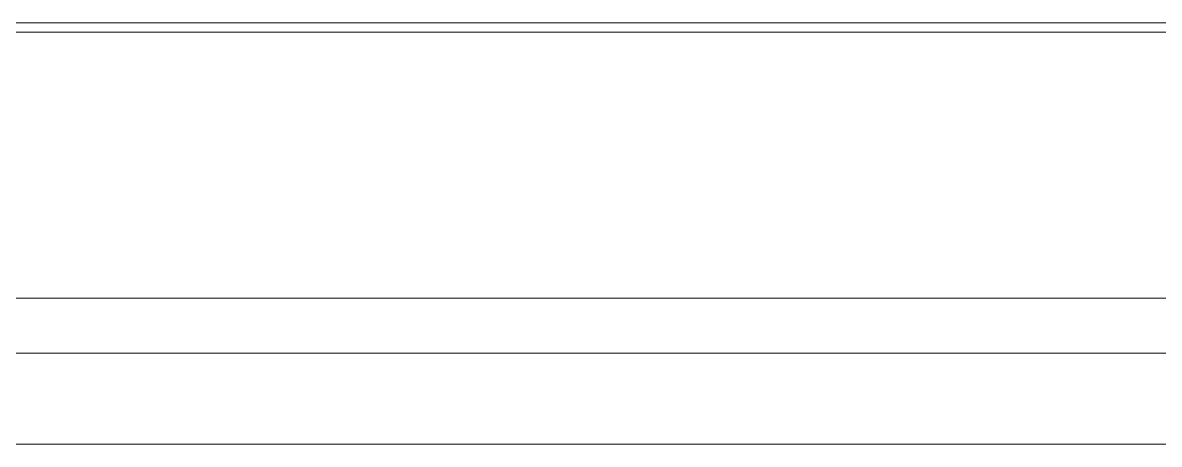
# Model space of a CAD drawing. Header units: millimetres. Extents: x -159872 to 386485, y -250577 to 158966.
# Drawn here: x 157705.6 to 157877.8, y 14201 to 14264.8 of the extents above; entities that cross this region are included whole.
import ezdxf

# ---------------------------------------------------------------- set-up
doc = ezdxf.new("R2010")
doc.units = ezdxf.units.MM
doc.layers.get('0').update_dxf_attribs({"lineweight": 25})
doc.layers.add('LDS-equipment-kitchen equipment', color=3, linetype='Continuous', lineweight=13)

# ---------------------------------------------------------------- blocks, each defined once
blk = doc.blocks.new('A$C73be1ed8')
at = {"transparency": 33554687}
for points in [[(677.1, 659.09, 0), (677.1, 0.91, 0)], [(678.5, 1.4, 0), (678.5, 658.6, 0)], [(628.5, 42.2, 0), (628.5, 611.2, 0)], [(614.7, 610.2, 0), (614.7, 39.6, 0)], [(636.8, 610.15, 0), (636.8, 39.85, 0)]]:
    blk.add_polyline3d(points, dxfattribs=at)
blk = doc.blocks.new('Group-410')
at = {"layer": 'LDS-equipment-kitchen equipment', "rotation": 89.99980100206008}
blk.add_blockref('A$C73be1ed8', (97376.34, 50043.84), dxfattribs=at)

msp = doc.modelspace()

# ---------------------------------------------------------------- block references
at = {"layer": 'LDS-equipment-kitchen equipment', "color": 7}
msp.add_blockref('Group-410', (60673.51323, -36457.51522), dxfattribs=at)

doc.saveas('drawing.dxf')
